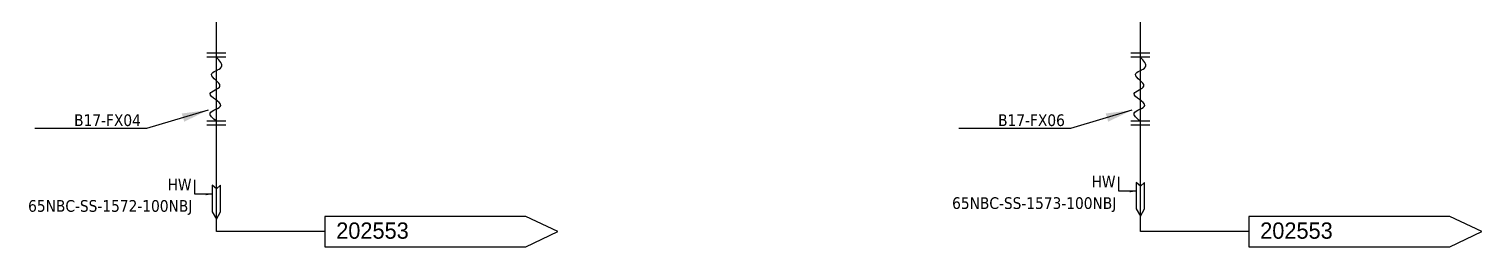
# Model space of a CAD drawing. Header units: millimetres. Extents: x -6314 to 11113, y -129 to 3675.
# Drawn here: x 1687 to 3079, y 2275 to 2484 of the extents above; entities that cross this region are included whole.
import ezdxf

# ---------------------------------------------------------------- set-up
doc = ezdxf.new("R2010")
doc.units = ezdxf.units.MM
doc.layers.add('HW LINE', color=1, linetype='Continuous')
doc.layers.add('Reference', color=6, linetype='Continuous')
doc.dimstyles.new('ISO-25', dxfattribs={"dimtxt": 2.5, "dimasz": 2.5, "dimexe": 1.25, "dimexo": 0.625, "dimtad": 1, "dimtxsty": 'Standard', "dimcen": 2.5, "dimadec": 0, "dimazin": 0, "dimtfac": 1, "dimtmove": 0, "dimatfit": 3, "dimfxl": 1, "dimarcsym": 0})

msp = doc.modelspace()

# ---------------------------------------------------------------- linework, layer by layer
for p, q in [((1866.7, 2290), (1866.7, 2500.5)), ((2751.7, 2290), (2751.7, 2500.5)), ((1970.7, 2290), (1866.7, 2290)), ((2855.6, 2290), (2751.7, 2290))]:
    msp.add_line(p, q)
at = {"linetype": 'Continuous', "lineweight": -3}
for p, q in [((1875.8, 2460.6), (1857.6, 2460.6)), ((1875.8, 2456.9), (1857.6, 2456.9)), ((2760.8, 2460.6), (2742.5, 2460.6)), ((2760.8, 2456.9), (2742.5, 2456.9)), ((1875.8, 2395.7), (1857.6, 2395.7)), ((2760.8, 2395.7), (2742.5, 2395.7)), ((1875.8, 2391.9), (1857.6, 2391.9)), ((2760.8, 2391.9), (2742.5, 2391.9))]:
    msp.add_line(p, q, dxfattribs=at)
for points in [[(1866.7, 2395.7), (1860.7, 2403.3), (1870.9, 2410.7), (1860.9, 2422), (1870.1, 2429.3), (1862, 2440.3), (1871.6, 2447.5), (1866.7, 2456.9)], [(2751.7, 2395.7), (2745.7, 2403.3), (2755.9, 2410.7), (2745.9, 2422), (2755.1, 2429.3), (2747, 2440.3), (2756.6, 2447.5), (2751.7, 2456.9)]]:
    msp.add_spline(points, degree=3)
at = {"layer": 'HW LINE'}
for points in [[(1862.6, 2309), (1866.7, 2302.1), (1870.8, 2309), (1870.8, 2334.4), (1866.7, 2330.9), (1862.6, 2334.4), (1862.6, 2309)], [(2747.6, 2311.7), (2751.7, 2304.8), (2755.8, 2311.7), (2755.8, 2337.1), (2751.7, 2333.6), (2747.6, 2337.1), (2747.6, 2311.7)]]:
    msp.add_lwpolyline(points, close=True, dxfattribs=at)
at = {"layer": 'Reference'}
for points in [[(2163.1, 2304.5), (1970.7, 2304.5), (1970.7, 2275.4), (2163.1, 2275.4), (2193.9, 2290)], [(3048.1, 2304.5), (2855.6, 2304.5), (2855.6, 2275.4), (3048.1, 2275.4), (3078.9, 2290)]]:
    msp.add_lwpolyline(points, close=True, dxfattribs=at)

# ---------------------------------------------------------------- texts
at = {"char_height": 11.166, "width": 777.184}
for s, insert, attachment_point in [('{\\fTahoma|b0|i0|c0|p34;B17-FX04}', (1794.4, 2402.2), 3), ('{\\fTahoma|b0|i0|c0|p34;B17-FX06}', (2679.4, 2402.2), 3), ('{\\fTahoma|b0|i0|c0|p34;HW}', (1842.9, 2340.6), 3), ('{\\fTahoma|b0|i0|c0|p34;HW}', (2727.9, 2343.4), 3), ('\\pxt9;{\\fTahoma|b0|i0|c0|p34;65NBC-SS-1572-100NBJ}', (1686.4, 2320.2), 1), ('\\pxt9;{\\fTahoma|b0|i0|c0|p34;65NBC-SS-1573-100NBJ}', (2571.4, 2322.9), 1)]:
    msp.add_mtext(s, dxfattribs=dict(at, insert=insert, attachment_point=attachment_point))
at = {"layer": 'Reference', "char_height": 15.57, "attachment_point": 1}
for insert in [(1981.5, 2298.8), (2866.5, 2298.8)]:
    msp.add_mtext_dynamic_manual_height_columns('202553', width=393.671, gutter_width=12.5, heights=[0], dxfattribs=dict(at, insert=insert))

# ---------------------------------------------------------------- leaders
at = {"linetype": 'Continuous', "lineweight": -3}
for points in [[(1858.7, 2406.2), (1799.7, 2388.7), (1692.8, 2388.7)], [(2743.7, 2406.2), (2684.7, 2388.7), (2577.8, 2388.7)]]:
    msp.add_leader(points, dimstyle='ISO-25', override={"dimscale": 10, "dimtad": 0}, dxfattribs=at)
at = {"layer": 'HW LINE'}
for points in [[(1862.6, 2325.8), (1846.1, 2325.8), (1846.1, 2339.7)], [(2747.6, 2328.6), (2731.1, 2328.6), (2731.1, 2342.4)]]:
    msp.add_leader(points, dimstyle='ISO-25', override={"dimscale": 2.5, "dimgap": 0.625, "dimtad": 0}, dxfattribs=at)

doc.saveas('drawing.dxf')
